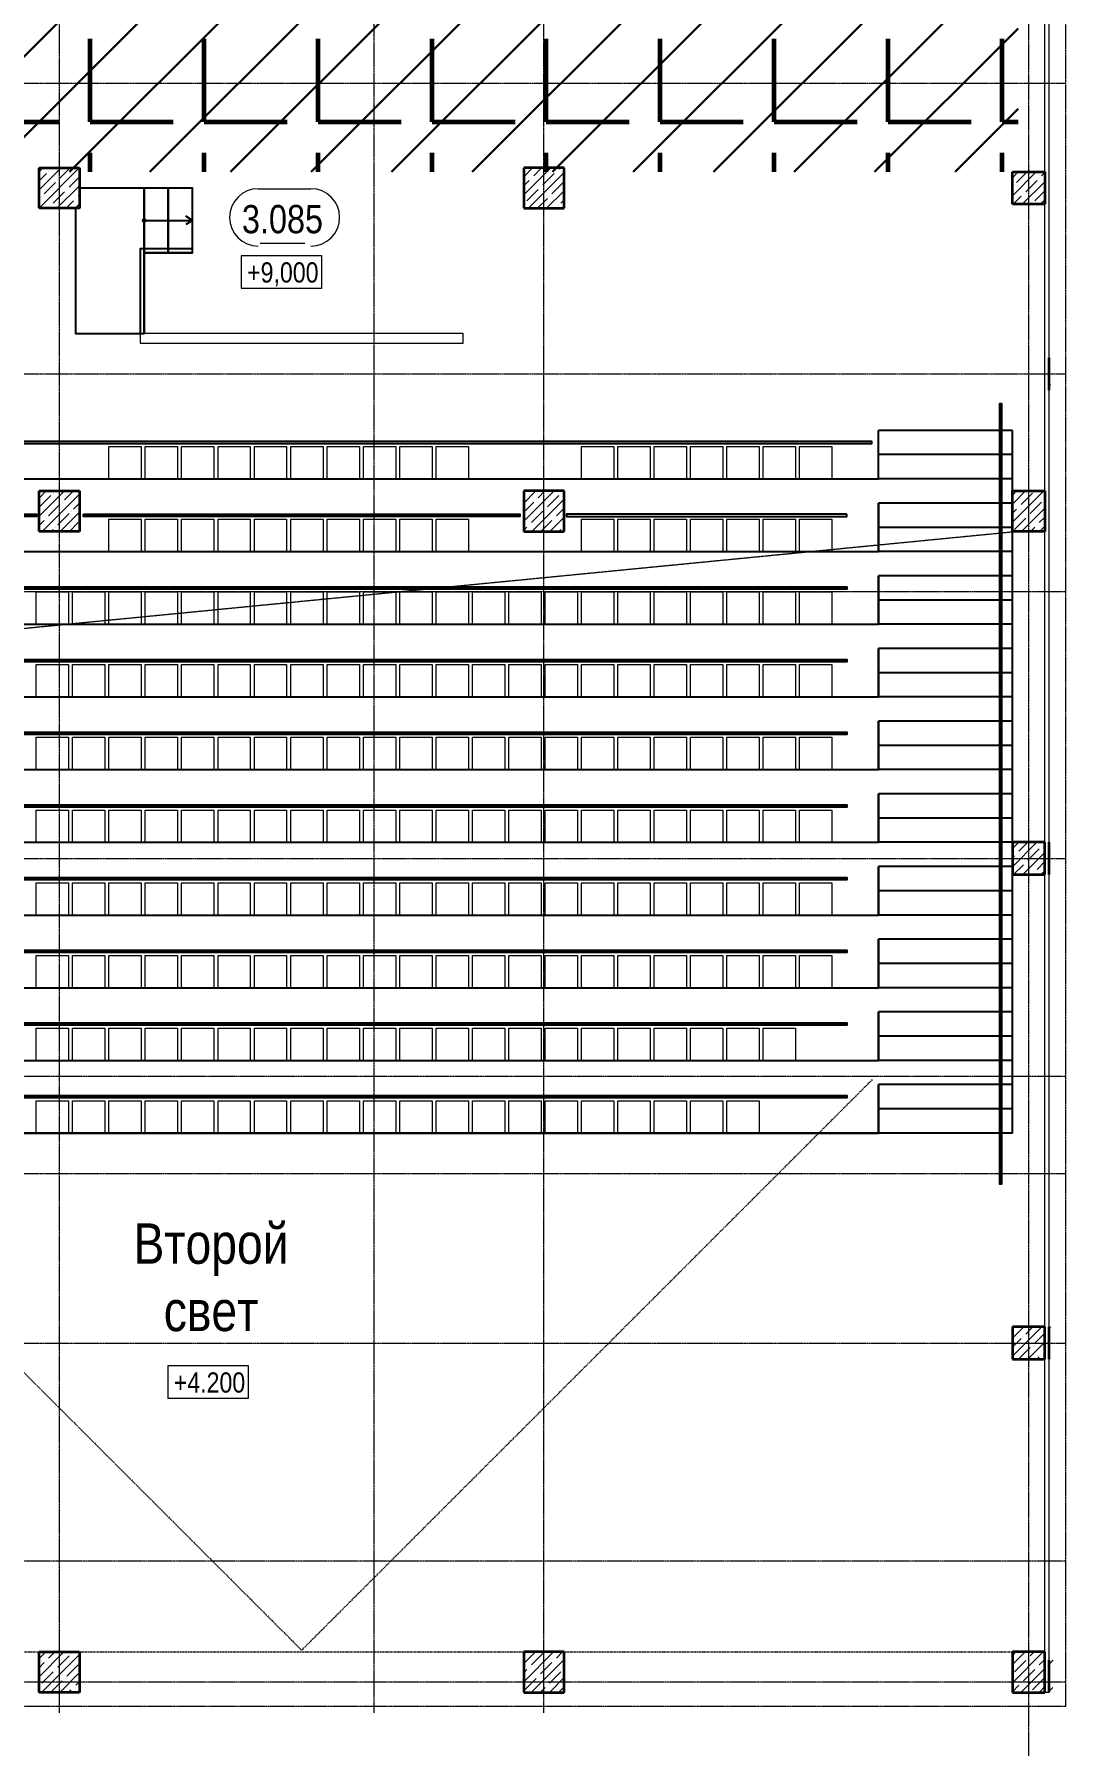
# Model space of a CAD drawing. Header units: millimetres. Extents: x -65509 to 912790, y 446 to 713294.
# Drawn here: x 33170 to 45940, y 374964 to 396156 of the extents above; entities that cross this region are included whole.
import ezdxf
from ezdxf.enums import TextEntityAlignment as Align

# ---------------------------------------------------------------- set-up
doc = ezdxf.new("R2010")
doc.units = ezdxf.units.MM
for name, pattern in [('CENTER2', [28.575, 19.05, -3.175, 3.175, -3.175]), ('DASHED', [19.05, 12.7, -6.35]), ('HIDDEN', [9.525, 6.35, -3.175]), ('HIDDEN2', [4.7625, 3.175, -1.5875])]:
    doc.linetypes.add(name, pattern=pattern)
for name, color, linetype, lineweight in [('8.1) Нал. пол 8 вып.', 190, 'Continuous', 30), ('9.1) Линолеум 9  9.2 Инв', 3, 'Continuous', 60), ('АР_Area', 250, 'Continuous', 5), ('АР_Колонны', 250, 'Continuous', 30), ('АР_Мебель', 250, 'Continuous', 5), ('АР_Отметка', 250, 'Continuous', 13), ('АР_Стены ЖБ', 250, 'Continuous', 35), ('АР_Стены кирпич', 250, 'Continuous', 20), ('АР_Тонкая', 250, 'Continuous', 5), ('АР_Штриховка', 250, 'Continuous', 0), ('РД_Ограждения', 250, 'Continuous', 25), ('РД_Оси_100', 250, 'Continuous', 0)]:
    doc.layers.add(name, color=color, linetype=linetype, lineweight=lineweight)
doc.layers.add('ЛК_Открытая', color=250, linetype='Continuous')
doc.styles.add('Arial_Narrow_08', font='ARIALN.TTF', dxfattribs={"width": 0.8})
doc.styles.add('style1', font='ARIALN.TTF')

# ---------------------------------------------------------------- blocks, each defined once
blk = doc.blocks.new('Отметка_план')
at = {"color": 7}
blk.add_lwpolyline([(0, 0), (10, 0), (10, 4), (0, 4)], close=True, dxfattribs=at)
at = {"style": 'Arial_Narrow_08', "width": 0.8}
blk.add_attdef('OTMG', text='', height=2.5, dxfattribs=at).set_placement((9.06, 0.7), align=Align.RIGHT)
blk = doc.blocks.new('оси_рен')
at = {"layer": 'РД_Оси_100', "color": 251, "linetype": 'CENTER2', "true_color": 0x636466}
for p, q in [((1233152.916, 190733.254), (1233152.916, 223383.079)), ((1235252.916, 190733.254), (1235252.916, 223213.25)), ((1189697.958, 210913.25), (1241712.916, 210913.25)), ((1189697.958, 207313.25), (1241712.916, 207313.25)), ((1241712.916, 204613.25), (1189697.958, 204613.25)), ((1189697.958, 201313.25), (1241712.916, 201313.25)), ((1241712.916, 198613.25), (1189697.958, 198613.25)), ((1189697.958, 197413.25), (1241712.916, 197413.25)), ((1189697.958, 195313.25), (1241712.916, 195313.25))]:
    blk.add_line(p, q, dxfattribs=at)
for points in [[(1229252.916, 223268.25), (1229252.916, 190733.254)], [(1241252.916, 223213.25), (1241252.916, 181613.25)], [(1241712.916, 190813.25), (1241712.916, 223213.25)], [(1241712.916, 192613.25), (1189697.958, 192613.25)], [(1241712.916, 191113.25), (1190197.958, 191113.25), (1189697.958, 191263.25)], [(1241712.916, 190813.25), (1190197.958, 190813.25), (1189697.958, 190663.25)]]:
    blk.add_lwpolyline(points, dxfattribs=at)
blk = doc.blocks.new('MOK-МаркаПом_овал_ареал')
for p, q in [((-2.99, 3.76), (3.52, 3.76)), ((-2.75, -3), (2.75, -3))]:
    blk.add_line(p, q)
for centre, radius, start, end in [((-2.99, 0.21), 3.55, 90, 270), ((3.52, 0.21), 3.55, 270, 90), ((-7.41, 0), 7.16, 0, 0.001)]:
    blk.add_arc(centre, radius, start, end)
at = {"color": 0, "style": 'style1'}
blk.add_attdef('АР-ПОМЕЩЕНИЕ:НОМЕР', text='', height=3, dxfattribs=at).set_placement((0.26, 0), align=Align.MIDDLE)

msp = doc.modelspace()

# ---------------------------------------------------------------- hatches: boundary and pattern name
at = {"layer": '8.1) Нал. пол 8 вып.'}
h = msp.add_hatch(dxfattribs=at)
h.set_pattern_fill('ANSI31', color=256, scale=222)
h.paths.add_polyline_path([(45351.153, 397650.607), (45280, 397650.607), (45280, 397700.607), (33230, 397700.607), (33230, 397850.607), (24280, 397850.607), (24280, 397600.607), (23780, 397600.607), (23780, 397850.607), (18430, 397850.607), (18430, 397600.607), (17930, 397600.607), (17930, 397850.607), (12730, 397850.607), (12730, 397600.607), (12230, 397600.607), (12230, 397850.607), (6430, 397850.607), (6430, 397600.607), (5930, 397600.607), (5930, 397850.607), (-20, 397850.607), (-20, 395950.786), (2329.984, 395950.786), (2329.984, 395665.998), (13500, 395665.998), (13500, 394450.607), (45351.153, 394450.607)])
at = {"layer": '9.1) Линолеум 9  9.2 Инв'}
h = msp.add_hatch(dxfattribs=at)
h.set_pattern_fill('ANGLE', color=256, scale=202)
h.set_pattern_definition([(0, (0, 0), (0, 1410.97), [1026.16, -384.81]), (90, (0, 0), (-1410.97, 9e-14), [1026.16, -384.81])])
h.paths.add_polyline_path([(45351.153, 397650.607), (45280, 397650.607), (45280, 397700.607), (33230, 397700.607), (33230, 397850.607), (24280, 397850.607), (24280, 397600.607), (23780, 397600.607), (23780, 397850.607), (18430, 397850.607), (18430, 397600.607), (17930, 397600.607), (17930, 397850.607), (12730, 397850.607), (12730, 397600.607), (12230, 397600.607), (12230, 397850.607), (6430, 397850.607), (6430, 397600.607), (5930, 397600.607), (5930, 397850.607), (-20, 397850.607), (-20, 395950.786), (2329.984, 395950.786), (2329.984, 395665.998), (13500, 395665.998), (13500, 394450.607), (45351.153, 394450.607)])

# ---------------------------------------------------------------- linework, layer by layer
at = {"layer": 'АР_Колонны', "linetype": 'HIDDEN2'}
for p, q in [((33230, 394500.607), (33730, 394500.607)), ((33230, 394000.607), (33230, 394500.607)), ((33730, 394500.607), (33730, 394000.607)), ((39230, 394500.607), (39730, 394500.607)), ((39230, 394000.607), (39230, 394500.607)), ((39730, 394500.607), (39730, 394000.607)), ((45280, 394450.607), (45680, 394450.607)), ((45280, 394050.607), (45280, 394450.607)), ((45680, 394450.607), (45680, 394050.607)), ((33730, 394000.607), (33230, 394000.607)), ((39730, 394000.607), (39230, 394000.607)), ((45680, 394050.607), (45280, 394050.607)), ((45730, 391750.607), (45730, 392150.607)), ((33230, 390500.607), (33730, 390500.607)), ((33230, 390000.607), (33230, 390500.607)), ((33730, 390500.607), (33730, 390000.607)), ((39230, 390500.607), (39730, 390500.607)), ((39230, 390000.607), (39230, 390500.607)), ((39730, 390500.607), (39730, 390000.607)), ((45280, 390500.607), (45680, 390500.607)), ((45280, 390000.607), (45280, 390500.607)), ((45680, 390500.607), (45680, 390000.607)), ((33730, 390000.607), (33230, 390000.607)), ((39730, 390000.607), (39230, 390000.607)), ((45680, 390000.607), (45280, 390000.607)), ((45280, 386150.607), (45680, 386150.607)), ((45280, 385750.607), (45280, 386150.607)), ((45680, 386150.607), (45680, 385750.607)), ((45730.151, 385750.607), (45730.151, 386150.607)), ((45680, 385750.607), (45280, 385750.607)), ((45280, 380150.607), (45680, 380150.607)), ((45280, 379750.607), (45280, 380150.607)), ((45680, 380150.607), (45680, 379750.607)), ((45730.151, 379750.607), (45730.151, 380150.607)), ((45680, 379750.607), (45280, 379750.607)), ((33230, 376125.611), (33730, 376125.611)), ((33230, 375625.611), (33230, 376125.611)), ((33730, 376125.611), (33730, 375625.611)), ((39230, 376125.611), (39730, 376125.611)), ((39230, 375625.611), (39230, 376125.611)), ((39730, 376125.611), (39730, 375625.611)), ((45280, 376125.607), (45680, 376125.607)), ((45280, 375625.607), (45280, 376125.607)), ((45680, 376125.607), (45680, 375625.607)), ((45730.151, 375626.088), (45730.151, 376026.088)), ((33730, 375625.611), (33230, 375625.611)), ((39730, 375625.611), (39230, 375625.611)), ((45680, 375625.607), (45280, 375625.607))]:
    msp.add_line(p, q, dxfattribs=at)
at = {"layer": 'АР_Колонны', "linetype": 'Continuous'}
for p, q in [((33230, 394500.607), (33230, 394000.607)), ((33730, 394500.607), (33230, 394500.607)), ((33230, 394000.607), (33230, 394500.607)), ((33230, 394500.607), (33730, 394500.607)), ((33730, 394000.607), (33730, 394500.607)), ((33730, 394500.607), (33730, 394000.607)), ((39730, 394500.607), (39230, 394500.607)), ((39230, 394500.607), (39230, 394000.607)), ((39730, 394500.607), (39230, 394500.607)), ((39230, 394500.607), (39230, 394000.607)), ((39730, 394000.607), (39730, 394500.607)), ((39730, 394000.607), (39730, 394500.607)), ((45280, 394450.607), (45280, 394050.607)), ((45680, 394450.607), (45280, 394450.607)), ((45280, 394050.607), (45280, 394450.607)), ((45280, 394450.607), (45680, 394450.607)), ((45680, 394050.607), (45680, 394450.607)), ((45680, 394450.607), (45680, 394050.607)), ((33230, 394000.607), (33730, 394000.607)), ((33730, 394000.607), (33230, 394000.607)), ((39230, 394000.607), (39730, 394000.607)), ((39230, 394000.607), (39730, 394000.607)), ((45280, 394050.607), (45680, 394050.607)), ((45680, 394050.607), (45280, 394050.607)), ((45730, 392150.607), (45730, 391750.607)), ((45730, 392150.607), (45730, 391750.607)), ((33230, 390500.607), (33230, 390000.607)), ((33730, 390500.607), (33230, 390500.607)), ((33230, 390000.607), (33230, 390500.607)), ((33230, 390500.607), (33730, 390500.607)), ((33730, 390000.607), (33730, 390500.607)), ((33730, 390500.607), (33730, 390000.607)), ((39730, 390500.607), (39230, 390500.607)), ((39230, 390500.607), (39230, 390000.607)), ((39730, 390500.607), (39230, 390500.607)), ((39230, 390500.607), (39230, 390000.607)), ((39730, 390000.607), (39730, 390500.607)), ((39730, 390000.607), (39730, 390500.607)), ((45280, 390500.607), (45280, 390000.607)), ((45680, 390500.607), (45280, 390500.607)), ((45280, 390000.607), (45280, 390500.607)), ((45280, 390500.607), (45680, 390500.607)), ((45680, 390000.607), (45680, 390500.607)), ((45680, 390500.607), (45680, 390000.607)), ((33230, 390000.607), (33730, 390000.607)), ((33730, 390000.607), (33230, 390000.607)), ((39230, 390000.607), (39730, 390000.607)), ((39230, 390000.607), (39730, 390000.607)), ((45280, 390000.607), (45680, 390000.607)), ((45680, 390000.607), (45280, 390000.607)), ((45680, 386150.607), (45280, 386150.607)), ((45280, 386150.607), (45280, 385750.607)), ((45680, 386150.607), (45280, 386150.607)), ((45280, 386150.607), (45280, 385750.607)), ((45680, 385750.607), (45680, 386150.607)), ((45680, 385750.607), (45680, 386150.607)), ((45730.151, 386150.607), (45730.151, 385750.607)), ((45730.151, 386150.607), (45730.151, 385750.607)), ((45280, 385750.607), (45680, 385750.607)), ((45280, 385750.607), (45680, 385750.607)), ((45680, 380150.607), (45280, 380150.607)), ((45280, 380150.607), (45280, 379750.607)), ((45680, 380150.607), (45280, 380150.607)), ((45280, 380150.607), (45280, 379750.607)), ((45680, 379750.607), (45680, 380150.607)), ((45680, 379750.607), (45680, 380150.607)), ((45730.151, 380150.607), (45730.151, 379750.607)), ((45730.151, 380150.607), (45730.151, 379750.607)), ((45280, 379750.607), (45680, 379750.607)), ((45280, 379750.607), (45680, 379750.607)), ((33230, 376125.611), (33230, 375625.611)), ((33730, 376125.611), (33230, 376125.611)), ((33230, 375625.611), (33230, 376125.611)), ((33230, 376125.611), (33730, 376125.611)), ((33730, 375625.611), (33730, 376125.611)), ((33730, 376125.611), (33730, 375625.611)), ((39730, 376125.611), (39230, 376125.611)), ((39230, 376125.611), (39230, 375625.611)), ((39730, 376125.611), (39230, 376125.611)), ((39230, 376125.611), (39230, 375625.611)), ((39730, 375625.611), (39730, 376125.611)), ((39730, 375625.611), (39730, 376125.611)), ((45680, 376125.607), (45280, 376125.607)), ((45280, 376125.607), (45280, 375625.607)), ((45680, 376125.607), (45280, 376125.607)), ((45280, 376125.607), (45280, 375625.607)), ((45680, 375625.607), (45680, 376125.607)), ((45680, 375625.607), (45680, 376125.607)), ((45730.151, 376026.088), (45730.151, 375626.088)), ((45730.151, 376026.088), (45730.151, 375626.088)), ((33230, 375625.611), (33730, 375625.611)), ((33730, 375625.611), (33230, 375625.611)), ((39230, 375625.611), (39730, 375625.611)), ((39230, 375625.611), (39730, 375625.611)), ((45280, 375625.607), (45680, 375625.607)), ((45280, 375625.607), (45680, 375625.607))]:
    msp.add_line(p, q, dxfattribs=at)
at = {"layer": 'АР_Колонны', "color": 7, "lineweight": 13}
msp.add_lwpolyline([(45729.925, 407650.607), (45730.077, 375625.613), (45680.152, 375625.613), (45680, 407650.607)], close=True, dxfattribs=at)
at = {"layer": 'АР_Мебель'}
msp.add_line((29020, 382550.607), (43620, 382550.607), dxfattribs=at)
for points in [[(34095, 391050.607), (34495, 391050.607), (34495, 390650.607), (34095, 390650.607)], [(34545, 391050.607), (34945, 391050.607), (34945, 390650.607), (34545, 390650.607)], [(34995, 391050.607), (35395, 391050.607), (35395, 390650.607), (34995, 390650.607)], [(35445, 391050.607), (35845, 391050.607), (35845, 390650.607), (35445, 390650.607)], [(35895, 391050.607), (36295, 391050.607), (36295, 390650.607), (35895, 390650.607)], [(36345, 391050.607), (36745, 391050.607), (36745, 390650.607), (36345, 390650.607)], [(36795, 391050.607), (37195, 391050.607), (37195, 390650.607), (36795, 390650.607)], [(37245, 391050.607), (37645, 391050.607), (37645, 390650.607), (37245, 390650.607)], [(37695, 391050.607), (38095, 391050.607), (38095, 390650.607), (37695, 390650.607)], [(38145, 391050.607), (38545, 391050.607), (38545, 390650.607), (38145, 390650.607)], [(39945, 391050.607), (40345, 391050.607), (40345, 390650.607), (39945, 390650.607)], [(40395, 391050.607), (40795, 391050.607), (40795, 390650.607), (40395, 390650.607)], [(40845, 391050.607), (41245, 391050.607), (41245, 390650.607), (40845, 390650.607)], [(41295, 391050.607), (41695, 391050.607), (41695, 390650.607), (41295, 390650.607)], [(41745, 391050.607), (42145, 391050.607), (42145, 390650.607), (41745, 390650.607)], [(42195, 391050.607), (42595, 391050.607), (42595, 390650.607), (42195, 390650.607)], [(42645, 391050.607), (43045, 391050.607), (43045, 390650.607), (42645, 390650.607)], [(34095, 390150.607), (34495, 390150.607), (34495, 389750.607), (34095, 389750.607)], [(34545, 390150.607), (34945, 390150.607), (34945, 389750.607), (34545, 389750.607)], [(34995, 390150.607), (35395, 390150.607), (35395, 389750.607), (34995, 389750.607)], [(35445, 390150.607), (35845, 390150.607), (35845, 389750.607), (35445, 389750.607)], [(35895, 390150.607), (36295, 390150.607), (36295, 389750.607), (35895, 389750.607)], [(36345, 390150.607), (36745, 390150.607), (36745, 389750.607), (36345, 389750.607)], [(36795, 390150.607), (37195, 390150.607), (37195, 389750.607), (36795, 389750.607)], [(37245, 390150.607), (37645, 390150.607), (37645, 389750.607), (37245, 389750.607)], [(37695, 390150.607), (38095, 390150.607), (38095, 389750.607), (37695, 389750.607)], [(38145, 390150.607), (38545, 390150.607), (38545, 389750.607), (38145, 389750.607)], [(39945, 390150.607), (40345, 390150.607), (40345, 389750.607), (39945, 389750.607)], [(40395, 390150.607), (40795, 390150.607), (40795, 389750.607), (40395, 389750.607)], [(40845, 390150.607), (41245, 390150.607), (41245, 389750.607), (40845, 389750.607)], [(41295, 390150.607), (41695, 390150.607), (41695, 389750.607), (41295, 389750.607)], [(41745, 390150.607), (42145, 390150.607), (42145, 389750.607), (41745, 389750.607)], [(42195, 390150.607), (42595, 390150.607), (42595, 389750.607), (42195, 389750.607)], [(42645, 390150.607), (43045, 390150.607), (43045, 389750.607), (42645, 389750.607)], [(33195, 389250.607), (33595, 389250.607), (33595, 388850.607), (33195, 388850.607)], [(33645, 389250.607), (34045, 389250.607), (34045, 388850.607), (33645, 388850.607)], [(34095, 389250.607), (34495, 389250.607), (34495, 388850.607), (34095, 388850.607)], [(34545, 389250.607), (34945, 389250.607), (34945, 388850.607), (34545, 388850.607)], [(34995, 389250.607), (35395, 389250.607), (35395, 388850.607), (34995, 388850.607)], [(35445, 389250.607), (35845, 389250.607), (35845, 388850.607), (35445, 388850.607)], [(35895, 389250.607), (36295, 389250.607), (36295, 388850.607), (35895, 388850.607)], [(36345, 389250.607), (36745, 389250.607), (36745, 388850.607), (36345, 388850.607)], [(36795, 389250.607), (37195, 389250.607), (37195, 388850.607), (36795, 388850.607)], [(37245, 389250.607), (37645, 389250.607), (37645, 388850.607), (37245, 388850.607)], [(37695, 389250.607), (38095, 389250.607), (38095, 388850.607), (37695, 388850.607)], [(38145, 389250.607), (38545, 389250.607), (38545, 388850.607), (38145, 388850.607)], [(38595, 389250.607), (38995, 389250.607), (38995, 388850.607), (38595, 388850.607)], [(39045, 389250.607), (39445, 389250.607), (39445, 388850.607), (39045, 388850.607)], [(39495, 389250.607), (39895, 389250.607), (39895, 388850.607), (39495, 388850.607)], [(39945, 389250.607), (40345, 389250.607), (40345, 388850.607), (39945, 388850.607)], [(40395, 389250.607), (40795, 389250.607), (40795, 388850.607), (40395, 388850.607)], [(40845, 389250.607), (41245, 389250.607), (41245, 388850.607), (40845, 388850.607)], [(41295, 389250.607), (41695, 389250.607), (41695, 388850.607), (41295, 388850.607)], [(41745, 389250.607), (42145, 389250.607), (42145, 388850.607), (41745, 388850.607)], [(42195, 389250.607), (42595, 389250.607), (42595, 388850.607), (42195, 388850.607)], [(42645, 389250.607), (43045, 389250.607), (43045, 388850.607), (42645, 388850.607)], [(33195, 388350.607), (33595, 388350.607), (33595, 387950.607), (33195, 387950.607)], [(33645, 388350.607), (34045, 388350.607), (34045, 387950.607), (33645, 387950.607)], [(34095, 388350.607), (34495, 388350.607), (34495, 387950.607), (34095, 387950.607)], [(34545, 388350.607), (34945, 388350.607), (34945, 387950.607), (34545, 387950.607)], [(34995, 388350.607), (35395, 388350.607), (35395, 387950.607), (34995, 387950.607)], [(35445, 388350.607), (35845, 388350.607), (35845, 387950.607), (35445, 387950.607)], [(35895, 388350.607), (36295, 388350.607), (36295, 387950.607), (35895, 387950.607)], [(36345, 388350.607), (36745, 388350.607), (36745, 387950.607), (36345, 387950.607)], [(36795, 388350.607), (37195, 388350.607), (37195, 387950.607), (36795, 387950.607)], [(37245, 388350.607), (37645, 388350.607), (37645, 387950.607), (37245, 387950.607)], [(37695, 388350.607), (38095, 388350.607), (38095, 387950.607), (37695, 387950.607)], [(38145, 388350.607), (38545, 388350.607), (38545, 387950.607), (38145, 387950.607)], [(38595, 388350.607), (38995, 388350.607), (38995, 387950.607), (38595, 387950.607)], [(39045, 388350.607), (39445, 388350.607), (39445, 387950.607), (39045, 387950.607)], [(39495, 388350.607), (39895, 388350.607), (39895, 387950.607), (39495, 387950.607)], [(39945, 388350.607), (40345, 388350.607), (40345, 387950.607), (39945, 387950.607)], [(40395, 388350.607), (40795, 388350.607), (40795, 387950.607), (40395, 387950.607)], [(40845, 388350.607), (41245, 388350.607), (41245, 387950.607), (40845, 387950.607)], [(41295, 388350.607), (41695, 388350.607), (41695, 387950.607), (41295, 387950.607)], [(41745, 388350.607), (42145, 388350.607), (42145, 387950.607), (41745, 387950.607)], [(42195, 388350.607), (42595, 388350.607), (42595, 387950.607), (42195, 387950.607)], [(42645, 388350.607), (43045, 388350.607), (43045, 387950.607), (42645, 387950.607)], [(33195, 387450.607), (33595, 387450.607), (33595, 387050.607), (33195, 387050.607)], [(33645, 387450.607), (34045, 387450.607), (34045, 387050.607), (33645, 387050.607)], [(34095, 387450.607), (34495, 387450.607), (34495, 387050.607), (34095, 387050.607)], [(34545, 387450.607), (34945, 387450.607), (34945, 387050.607), (34545, 387050.607)], [(34995, 387450.607), (35395, 387450.607), (35395, 387050.607), (34995, 387050.607)], [(35445, 387450.607), (35845, 387450.607), (35845, 387050.607), (35445, 387050.607)], [(35895, 387450.607), (36295, 387450.607), (36295, 387050.607), (35895, 387050.607)], [(36345, 387450.607), (36745, 387450.607), (36745, 387050.607), (36345, 387050.607)], [(36795, 387450.607), (37195, 387450.607), (37195, 387050.607), (36795, 387050.607)], [(37245, 387450.607), (37645, 387450.607), (37645, 387050.607), (37245, 387050.607)], [(37695, 387450.607), (38095, 387450.607), (38095, 387050.607), (37695, 387050.607)], [(38145, 387450.607), (38545, 387450.607), (38545, 387050.607), (38145, 387050.607)], [(38595, 387450.607), (38995, 387450.607), (38995, 387050.607), (38595, 387050.607)], [(39045, 387450.607), (39445, 387450.607), (39445, 387050.607), (39045, 387050.607)], [(39495, 387450.607), (39895, 387450.607), (39895, 387050.607), (39495, 387050.607)], [(39945, 387450.607), (40345, 387450.607), (40345, 387050.607), (39945, 387050.607)], [(40395, 387450.607), (40795, 387450.607), (40795, 387050.607), (40395, 387050.607)], [(40845, 387450.607), (41245, 387450.607), (41245, 387050.607), (40845, 387050.607)], [(41295, 387450.607), (41695, 387450.607), (41695, 387050.607), (41295, 387050.607)], [(41745, 387450.607), (42145, 387450.607), (42145, 387050.607), (41745, 387050.607)], [(42195, 387450.607), (42595, 387450.607), (42595, 387050.607), (42195, 387050.607)], [(42645, 387450.607), (43045, 387450.607), (43045, 387050.607), (42645, 387050.607)], [(33195, 386550.607), (33595, 386550.607), (33595, 386150.607), (33195, 386150.607)], [(33645, 386550.607), (34045, 386550.607), (34045, 386150.607), (33645, 386150.607)], [(34095, 386550.607), (34495, 386550.607), (34495, 386150.607), (34095, 386150.607)], [(34545, 386550.607), (34945, 386550.607), (34945, 386150.607), (34545, 386150.607)], [(34995, 386550.607), (35395, 386550.607), (35395, 386150.607), (34995, 386150.607)], [(35445, 386550.607), (35845, 386550.607), (35845, 386150.607), (35445, 386150.607)], [(35895, 386550.607), (36295, 386550.607), (36295, 386150.607), (35895, 386150.607)], [(36345, 386550.607), (36745, 386550.607), (36745, 386150.607), (36345, 386150.607)], [(36795, 386550.607), (37195, 386550.607), (37195, 386150.607), (36795, 386150.607)], [(37245, 386550.607), (37645, 386550.607), (37645, 386150.607), (37245, 386150.607)], [(37695, 386550.607), (38095, 386550.607), (38095, 386150.607), (37695, 386150.607)], [(38145, 386550.607), (38545, 386550.607), (38545, 386150.607), (38145, 386150.607)], [(38595, 386550.607), (38995, 386550.607), (38995, 386150.607), (38595, 386150.607)], [(39045, 386550.607), (39445, 386550.607), (39445, 386150.607), (39045, 386150.607)], [(39495, 386550.607), (39895, 386550.607), (39895, 386150.607), (39495, 386150.607)], [(39945, 386550.607), (40345, 386550.607), (40345, 386150.607), (39945, 386150.607)], [(40395, 386550.607), (40795, 386550.607), (40795, 386150.607), (40395, 386150.607)], [(40845, 386550.607), (41245, 386550.607), (41245, 386150.607), (40845, 386150.607)], [(41295, 386550.607), (41695, 386550.607), (41695, 386150.607), (41295, 386150.607)], [(41745, 386550.607), (42145, 386550.607), (42145, 386150.607), (41745, 386150.607)], [(42195, 386550.607), (42595, 386550.607), (42595, 386150.607), (42195, 386150.607)], [(42645, 386550.607), (43045, 386550.607), (43045, 386150.607), (42645, 386150.607)], [(33195, 385650.607), (33595, 385650.607), (33595, 385250.607), (33195, 385250.607)], [(33645, 385650.607), (34045, 385650.607), (34045, 385250.607), (33645, 385250.607)], [(34095, 385650.607), (34495, 385650.607), (34495, 385250.607), (34095, 385250.607)], [(34545, 385650.607), (34945, 385650.607), (34945, 385250.607), (34545, 385250.607)], [(34995, 385650.607), (35395, 385650.607), (35395, 385250.607), (34995, 385250.607)], [(35445, 385650.607), (35845, 385650.607), (35845, 385250.607), (35445, 385250.607)], [(35895, 385650.607), (36295, 385650.607), (36295, 385250.607), (35895, 385250.607)], [(36345, 385650.607), (36745, 385650.607), (36745, 385250.607), (36345, 385250.607)], [(36795, 385650.607), (37195, 385650.607), (37195, 385250.607), (36795, 385250.607)], [(37245, 385650.607), (37645, 385650.607), (37645, 385250.607), (37245, 385250.607)], [(37695, 385650.607), (38095, 385650.607), (38095, 385250.607), (37695, 385250.607)], [(38145, 385650.607), (38545, 385650.607), (38545, 385250.607), (38145, 385250.607)], [(38595, 385650.607), (38995, 385650.607), (38995, 385250.607), (38595, 385250.607)], [(39045, 385650.607), (39445, 385650.607), (39445, 385250.607), (39045, 385250.607)], [(39495, 385650.607), (39895, 385650.607), (39895, 385250.607), (39495, 385250.607)], [(39945, 385650.607), (40345, 385650.607), (40345, 385250.607), (39945, 385250.607)], [(40395, 385650.607), (40795, 385650.607), (40795, 385250.607), (40395, 385250.607)], [(40845, 385650.607), (41245, 385650.607), (41245, 385250.607), (40845, 385250.607)], [(41295, 385650.607), (41695, 385650.607), (41695, 385250.607), (41295, 385250.607)], [(41745, 385650.607), (42145, 385650.607), (42145, 385250.607), (41745, 385250.607)], [(42195, 385650.607), (42595, 385650.607), (42595, 385250.607), (42195, 385250.607)], [(42645, 385650.607), (43045, 385650.607), (43045, 385250.607), (42645, 385250.607)], [(33195, 384750.607), (33595, 384750.607), (33595, 384350.607), (33195, 384350.607)], [(33645, 384750.607), (34045, 384750.607), (34045, 384350.607), (33645, 384350.607)], [(34095, 384750.607), (34495, 384750.607), (34495, 384350.607), (34095, 384350.607)], [(34545, 384750.607), (34945, 384750.607), (34945, 384350.607), (34545, 384350.607)], [(34995, 384750.607), (35395, 384750.607), (35395, 384350.607), (34995, 384350.607)], [(35445, 384750.607), (35845, 384750.607), (35845, 384350.607), (35445, 384350.607)], [(35895, 384750.607), (36295, 384750.607), (36295, 384350.607), (35895, 384350.607)], [(36345, 384750.607), (36745, 384750.607), (36745, 384350.607), (36345, 384350.607)], [(36795, 384750.607), (37195, 384750.607), (37195, 384350.607), (36795, 384350.607)], [(37245, 384750.607), (37645, 384750.607), (37645, 384350.607), (37245, 384350.607)], [(37695, 384750.607), (38095, 384750.607), (38095, 384350.607), (37695, 384350.607)], [(38145, 384750.607), (38545, 384750.607), (38545, 384350.607), (38145, 384350.607)], [(38595, 384750.607), (38995, 384750.607), (38995, 384350.607), (38595, 384350.607)], [(39045, 384750.607), (39445, 384750.607), (39445, 384350.607), (39045, 384350.607)], [(39495, 384750.607), (39895, 384750.607), (39895, 384350.607), (39495, 384350.607)], [(39945, 384750.607), (40345, 384750.607), (40345, 384350.607), (39945, 384350.607)], [(40395, 384750.607), (40795, 384750.607), (40795, 384350.607), (40395, 384350.607)], [(40845, 384750.607), (41245, 384750.607), (41245, 384350.607), (40845, 384350.607)], [(41295, 384750.607), (41695, 384750.607), (41695, 384350.607), (41295, 384350.607)], [(41745, 384750.607), (42145, 384750.607), (42145, 384350.607), (41745, 384350.607)], [(42195, 384750.607), (42595, 384750.607), (42595, 384350.607), (42195, 384350.607)], [(42645, 384750.607), (43045, 384750.607), (43045, 384350.607), (42645, 384350.607)], [(33195, 383850.607), (33595, 383850.607), (33595, 383450.607), (33195, 383450.607)], [(33645, 383850.607), (34045, 383850.607), (34045, 383450.607), (33645, 383450.607)], [(34095, 383850.607), (34495, 383850.607), (34495, 383450.607), (34095, 383450.607)], [(34545, 383850.607), (34945, 383850.607), (34945, 383450.607), (34545, 383450.607)], [(34995, 383850.607), (35395, 383850.607), (35395, 383450.607), (34995, 383450.607)], [(35445, 383850.607), (35845, 383850.607), (35845, 383450.607), (35445, 383450.607)], [(35895, 383850.607), (36295, 383850.607), (36295, 383450.607), (35895, 383450.607)], [(36345, 383850.607), (36745, 383850.607), (36745, 383450.607), (36345, 383450.607)], [(36795, 383850.607), (37195, 383850.607), (37195, 383450.607), (36795, 383450.607)], [(37245, 383850.607), (37645, 383850.607), (37645, 383450.607), (37245, 383450.607)], [(37695, 383850.607), (38095, 383850.607), (38095, 383450.607), (37695, 383450.607)], [(38145, 383850.607), (38545, 383850.607), (38545, 383450.607), (38145, 383450.607)], [(38595, 383850.607), (38995, 383850.607), (38995, 383450.607), (38595, 383450.607)], [(39045, 383850.607), (39445, 383850.607), (39445, 383450.607), (39045, 383450.607)], [(39495, 383850.607), (39895, 383850.607), (39895, 383450.607), (39495, 383450.607)], [(39945, 383850.607), (40345, 383850.607), (40345, 383450.607), (39945, 383450.607)], [(40395, 383850.607), (40795, 383850.607), (40795, 383450.607), (40395, 383450.607)], [(40845, 383850.607), (41245, 383850.607), (41245, 383450.607), (40845, 383450.607)], [(41295, 383850.607), (41695, 383850.607), (41695, 383450.607), (41295, 383450.607)], [(41745, 383850.607), (42145, 383850.607), (42145, 383450.607), (41745, 383450.607)], [(42195, 383850.607), (42595, 383850.607), (42595, 383450.607), (42195, 383450.607)], [(33195, 382950.607), (33595, 382950.607), (33595, 382550.607), (33195, 382550.607)], [(33645, 382950.607), (34045, 382950.607), (34045, 382550.607), (33645, 382550.607)], [(34095, 382950.607), (34495, 382950.607), (34495, 382550.607), (34095, 382550.607)], [(34545, 382950.607), (34945, 382950.607), (34945, 382550.607), (34545, 382550.607)], [(34995, 382950.607), (35395, 382950.607), (35395, 382550.607), (34995, 382550.607)], [(35445, 382950.607), (35845, 382950.607), (35845, 382550.607), (35445, 382550.607)], [(35895, 382950.607), (36295, 382950.607), (36295, 382550.607), (35895, 382550.607)], [(36345, 382950.607), (36745, 382950.607), (36745, 382550.607), (36345, 382550.607)], [(36795, 382950.607), (37195, 382950.607), (37195, 382550.607), (36795, 382550.607)], [(37245, 382950.607), (37645, 382950.607), (37645, 382550.607), (37245, 382550.607)], [(37695, 382950.607), (38095, 382950.607), (38095, 382550.607), (37695, 382550.607)], [(38145, 382950.607), (38545, 382950.607), (38545, 382550.607), (38145, 382550.607)], [(38595, 382950.607), (38995, 382950.607), (38995, 382550.607), (38595, 382550.607)], [(39045, 382950.607), (39445, 382950.607), (39445, 382550.607), (39045, 382550.607)], [(39495, 382950.607), (39895, 382950.607), (39895, 382550.607), (39495, 382550.607)], [(39945, 382950.607), (40345, 382950.607), (40345, 382550.607), (39945, 382550.607)], [(40395, 382950.607), (40795, 382950.607), (40795, 382550.607), (40395, 382550.607)], [(40845, 382950.607), (41245, 382950.607), (41245, 382550.607), (40845, 382550.607)], [(41295, 382950.607), (41695, 382950.607), (41695, 382550.607), (41295, 382550.607)], [(41745, 382950.607), (42145, 382950.607), (42145, 382550.607), (41745, 382550.607)]]:
    msp.add_lwpolyline(points, close=True, dxfattribs=at)
at = {"layer": 'АР_Стены ЖБ', "linetype": 'Continuous'}
for p, q in [((33230, 394000.607), (33230, 394500.607)), ((33230, 394500.607), (33730, 394500.607)), ((33730, 394500.607), (33730, 394000.607)), ((39730, 394500.607), (39230, 394500.607)), ((39230, 394500.607), (39230, 394000.607)), ((39730, 394000.607), (39730, 394500.607)), ((45280, 394050.607), (45280, 394450.607)), ((45280, 394450.607), (45680, 394450.607)), ((45680, 394450.607), (45680, 394050.607)), ((33730, 394000.607), (33230, 394000.607)), ((39230, 394000.607), (39730, 394000.607)), ((45680, 394050.607), (45280, 394050.607)), ((45730, 392150.607), (45730, 391750.607)), ((33230, 390000.607), (33230, 390500.607)), ((33230, 390500.607), (33730, 390500.607)), ((33730, 390500.607), (33730, 390000.607)), ((39730, 390500.607), (39230, 390500.607)), ((39230, 390500.607), (39230, 390000.607)), ((39730, 390000.607), (39730, 390500.607)), ((45280, 390000.607), (45280, 390500.607)), ((45280, 390500.607), (45680, 390500.607)), ((45680, 390500.607), (45680, 390000.607)), ((33730, 390000.607), (33230, 390000.607)), ((39230, 390000.607), (39730, 390000.607)), ((45680, 390000.607), (45280, 390000.607)), ((45680, 386150.607), (45280, 386150.607)), ((45280, 386150.607), (45280, 385750.607)), ((45680, 385750.607), (45680, 386150.607)), ((45730.151, 386150.607), (45730.151, 385750.607)), ((45280, 385750.607), (45680, 385750.607)), ((45680, 380150.607), (45280, 380150.607)), ((45280, 380150.607), (45280, 379750.607)), ((45680, 379750.607), (45680, 380150.607)), ((45730.151, 380150.607), (45730.151, 379750.607)), ((45280, 379750.607), (45680, 379750.607)), ((33230, 375625.611), (33230, 376125.611)), ((33230, 376125.611), (33730, 376125.611)), ((33730, 376125.611), (33730, 375625.611)), ((39730, 376125.611), (39230, 376125.611)), ((39230, 376125.611), (39230, 375625.611)), ((39730, 375625.611), (39730, 376125.611)), ((45680, 376125.607), (45280, 376125.607)), ((45280, 376125.607), (45280, 375625.607)), ((45680, 375625.607), (45680, 376125.607)), ((45730.151, 376026.088), (45730.151, 375626.088)), ((33730, 375625.611), (33230, 375625.611)), ((39230, 375625.611), (39730, 375625.611)), ((45280, 375625.607), (45680, 375625.607))]:
    msp.add_line(p, q, dxfattribs=at)
at = {"layer": 'АР_Стены ЖБ', "linetype": 'HIDDEN', "lineweight": 0}
msp.add_lwpolyline([(45370.001, 390000.607), (29281.677, 388428.771), (27680, 376125.607)], dxfattribs=at)
at = {"layer": 'АР_Стены кирпич', "lineweight": 0}
msp.add_lwpolyline([(34480.001, 392330.607), (38480, 392330.607), (38480, 392450.607), (34480.001, 392450.607)], close=True, dxfattribs=at)
at = {"layer": 'АР_Тонкая', "linetype": 'DASHED', "lineweight": 0}
for p, q in [((29415.013, 383212.216), (36480.013, 376147.216)), ((43545.013, 383212.216), (36480.013, 376147.216)), ((27680, 376125.607), (45280, 376125.607))]:
    msp.add_line(p, q, dxfattribs=at)
at = {"layer": 'АР_Штриховка', "linetype": 'Continuous'}
for p, q in [((33230, 394452.8), (33277.807, 394500.607)), ((33230, 394228.293), (33502.314, 394500.607)), ((33230, 394003.787), (33726.82, 394500.607)), ((33230, 394340.547), (33320.397, 394430.944)), ((33348.46, 394459.007), (33348.46, 394459.007)), ((33376.524, 394487.07), (33390.061, 394500.607)), ((33488.777, 394374.817), (33614.567, 394500.607)), ((33601.03, 394262.564), (33730, 394391.534)), ((39230, 394391.127), (39339.48, 394500.607)), ((39230, 394166.621), (39563.987, 394500.607)), ((39288.493, 394000.607), (39730, 394442.114)), ((39354.007, 394402.88), (39451.734, 394500.607)), ((39466.26, 394290.627), (39606.576, 394430.944)), ((39634.64, 394459.007), (39634.64, 394459.007)), ((39662.703, 394487.07), (39676.24, 394500.607)), ((45280, 394379.454), (45351.153, 394450.607)), ((45280, 394154.948), (45575.66, 394450.607)), ((45331.49, 394318.69), (45463.406, 394450.607)), ((45640.186, 394402.88), (45680, 394442.694)), ((33292.334, 394178.374), (33432.65, 394318.69)), ((33404.587, 394066.121), (33544.904, 394206.437)), ((33451.327, 394000.607), (33730, 394279.281)), ((33460.714, 394346.754), (33460.714, 394346.754)), ((33572.967, 394234.501), (33572.967, 394234.501)), ((39230, 394278.874), (39297.88, 394346.754)), ((39269.817, 394094.184), (39410.133, 394234.501)), ((39325.943, 394374.817), (39325.943, 394374.817)), ((39438.197, 394262.564), (39438.197, 394262.564)), ((39512.999, 394000.607), (39730, 394217.608)), ((39578.513, 394178.374), (39718.83, 394318.69)), ((45303.426, 394290.627), (45303.426, 394290.627)), ((45400.166, 394050.607), (45680, 394330.441)), ((45415.68, 394178.374), (45415.68, 394178.374)), ((45443.743, 394206.437), (45584.059, 394346.754)), ((45555.996, 394094.184), (45680, 394218.188)), ((45612.123, 394374.817), (45612.123, 394374.817)), ((33230, 394116.04), (33236.207, 394122.247)), ((33264.271, 394150.311), (33264.271, 394150.311)), ((33339.073, 394000.607), (33348.46, 394009.994)), ((33376.524, 394038.057), (33376.524, 394038.057)), ((33563.58, 394000.607), (33657.157, 394094.184)), ((33675.833, 394000.607), (33730, 394054.774)), ((33685.22, 394122.247), (33685.22, 394122.247)), ((33713.283, 394150.311), (33730, 394167.027)), ((39241.753, 394066.121), (39241.753, 394066.121)), ((39400.746, 394000.607), (39522.386, 394122.247)), ((39550.45, 394150.311), (39550.45, 394150.311)), ((39625.253, 394000.607), (39634.64, 394009.994)), ((39662.703, 394038.057), (39662.703, 394038.057)), ((39690.766, 394066.121), (39730, 394105.355)), ((45287.913, 394050.607), (45387.616, 394150.311)), ((45527.933, 394066.121), (45527.933, 394066.121)), ((45624.672, 394050.607), (45680, 394105.935)), ((45730, 392135.377), (45745.23, 392150.607)), ((45780.502, 391849.12), (45780.502, 391849.12)), ((45730, 391798.618), (45752.439, 391821.057)), ((33230, 390411.685), (33318.923, 390500.607)), ((33230, 390187.178), (33543.429, 390500.607)), ((33236.207, 390305.639), (33376.524, 390445.955)), ((33267.935, 390000.607), (33730, 390462.672)), ((33404.587, 390474.018), (33404.587, 390474.018)), ((33516.84, 390361.765), (33516.84, 390361.765)), ((33544.904, 390389.828), (33655.682, 390500.607)), ((39230, 390350.012), (39380.596, 390500.607)), ((39230, 390125.505), (39605.102, 390500.607)), ((39230, 390462.265), (39241.753, 390474.018)), ((39230, 390237.758), (39354.007, 390361.765)), ((39329.608, 390000.607), (39730, 390400.999)), ((39382.07, 390389.828), (39382.07, 390389.828)), ((39410.133, 390417.892), (39492.849, 390500.607)), ((39522.386, 390305.639), (39662.703, 390445.955)), ((39690.766, 390474.018), (39690.766, 390474.018)), ((45280, 390338.339), (45442.268, 390500.607)), ((45280, 390113.832), (45666.775, 390500.607)), ((45280, 390450.592), (45330.015, 390500.607)), ((45387.616, 390333.702), (45527.933, 390474.018)), ((45499.869, 390221.449), (45640.186, 390361.765)), ((45668.249, 390389.828), (45668.249, 390389.828)), ((33320.397, 390165.322), (33320.397, 390165.322)), ((33348.46, 390193.385), (33488.777, 390333.702)), ((33460.714, 390081.132), (33601.03, 390221.449)), ((33492.442, 390000.607), (33730, 390238.165)), ((33629.093, 390249.512), (33629.093, 390249.512)), ((33657.157, 390277.575), (33730, 390350.418)), ((39325.943, 390109.195), (39466.26, 390249.512)), ((39494.323, 390277.575), (39494.323, 390277.575)), ((39554.115, 390000.607), (39730, 390176.493)), ((39606.576, 390165.322), (39606.576, 390165.322)), ((39634.64, 390193.385), (39730, 390288.746)), ((45280, 390226.086), (45331.49, 390277.575)), ((45303.426, 390025.006), (45443.743, 390165.322)), ((45359.553, 390305.639), (45359.553, 390305.639)), ((45391.281, 390000.607), (45680, 390289.326)), ((45471.806, 390193.385), (45471.806, 390193.385)), ((45612.123, 390109.195), (45680, 390177.073)), ((33230, 390074.925), (33292.334, 390137.259)), ((33380.189, 390000.607), (33404.587, 390025.006)), ((33432.65, 390053.069), (33432.65, 390053.069)), ((33604.695, 390000.607), (33713.283, 390109.195)), ((33716.948, 390000.607), (33730, 390013.659)), ((39230, 390013.252), (39269.817, 390053.069)), ((39297.88, 390081.132), (39297.88, 390081.132)), ((39441.862, 390000.607), (39578.513, 390137.259)), ((39666.368, 390000.607), (39690.766, 390025.006)), ((39718.83, 390053.069), (39718.83, 390053.069)), ((45503.534, 390000.607), (45555.996, 390053.069)), ((45584.059, 390081.132), (45584.059, 390081.132)), ((45615.788, 390000.607), (45680, 390064.82)), ((45280, 386072.717), (45357.89, 386150.607)), ((45280, 385848.211), (45582.396, 386150.607)), ((45359.553, 386040.017), (45470.143, 386150.607)), ((45668.249, 386124.207), (45680, 386135.957)), ((45280, 385960.464), (45303.426, 385983.89)), ((45331.49, 386011.954), (45331.49, 386011.954)), ((45406.903, 385750.607), (45680, 386023.704)), ((45471.806, 385927.764), (45612.123, 386068.08)), ((45584.059, 385815.51), (45680, 385911.451)), ((45640.186, 386096.143), (45640.186, 386096.143)), ((45752.439, 385983.89), (45752.439, 385983.89)), ((45294.65, 385750.607), (45415.68, 385871.637)), ((45443.743, 385899.7), (45443.743, 385899.7)), ((45519.156, 385750.607), (45527.933, 385759.384)), ((45555.996, 385787.447), (45555.996, 385787.447)), ((45631.409, 385750.607), (45680, 385799.198)), ((45280, 380011.044), (45419.563, 380150.607)), ((45280, 379786.538), (45644.069, 380150.607)), ((45280, 379898.791), (45387.616, 380006.407)), ((45303.426, 380146.724), (45303.426, 380146.724)), ((45415.68, 380034.471), (45415.68, 380034.471)), ((45443.743, 380062.534), (45531.816, 380150.607)), ((45555.996, 379950.281), (45680, 380074.285)), ((45752.439, 380146.724), (45756.323, 380150.607)), ((45359.553, 379753.838), (45499.869, 379894.154)), ((45468.576, 379750.607), (45680, 379962.031)), ((45527.933, 379922.217), (45527.933, 379922.217)), ((45580.829, 379750.607), (45612.123, 379781.901)), ((45640.186, 379809.964), (45640.186, 379809.964)), ((45668.249, 379838.027), (45680, 379849.778)), ((33230, 376043.275), (33312.336, 376125.611)), ((33230, 375818.768), (33536.843, 376125.611)), ((33230, 375931.021), (33292.334, 375993.355)), ((33261.349, 375625.611), (33730, 376094.262)), ((33320.397, 376021.419), (33320.397, 376021.419)), ((33348.46, 376049.482), (33424.59, 376125.611)), ((33460.714, 375937.229), (33601.03, 376077.545)), ((33572.967, 375824.976), (33713.283, 375965.292)), ((33629.093, 376105.609), (33629.093, 376105.609)), ((39230, 375981.602), (39374.009, 376125.611)), ((39230, 375757.096), (39598.516, 376125.611)), ((39230, 376093.855), (39261.756, 376125.611)), ((39323.022, 375625.611), (39730, 376032.589)), ((39325.943, 375965.292), (39466.26, 376105.609)), ((39438.197, 375853.039), (39578.513, 375993.355)), ((39606.576, 376021.419), (39606.576, 376021.419)), ((39634.64, 376049.482), (39710.769, 376125.611)), ((45280, 375969.929), (45435.678, 376125.607)), ((45280, 375745.423), (45660.185, 376125.607)), ((45280, 376082.182), (45323.425, 376125.607)), ((45303.426, 375881.102), (45443.743, 376021.419)), ((45471.806, 376049.482), (45471.806, 376049.482)), ((45499.869, 376077.545), (45547.931, 376125.607)), ((45612.123, 375965.292), (45680, 376033.169)), ((45730.151, 375971.067), (45785.172, 376026.088)), ((33264.271, 375740.786), (33404.587, 375881.102)), ((33376.524, 375628.532), (33516.84, 375768.849)), ((33432.65, 375909.165), (33432.65, 375909.165)), ((33485.855, 375625.611), (33730, 375869.756)), ((33544.904, 375796.912), (33544.904, 375796.912)), ((33685.22, 375712.722), (33730, 375757.502)), ((39230, 375869.349), (39269.817, 375909.165)), ((39241.753, 375656.596), (39382.07, 375796.912)), ((39297.88, 375937.229), (39297.88, 375937.229)), ((39410.133, 375824.976), (39410.133, 375824.976)), ((39547.528, 375625.611), (39730, 375808.083)), ((39550.45, 375740.786), (39690.766, 375881.102)), ((39718.83, 375909.165), (39718.83, 375909.165)), ((45384.691, 375625.607), (45680, 375920.916)), ((45387.616, 375740.786), (45387.616, 375740.786)), ((45415.68, 375768.849), (45555.996, 375909.165)), ((45527.933, 375656.596), (45668.249, 375796.912)), ((45584.059, 375937.229), (45584.059, 375937.229)), ((33236.207, 375712.722), (33236.207, 375712.722)), ((33598.109, 375625.611), (33629.093, 375656.596)), ((33657.157, 375684.659), (33657.157, 375684.659)), ((33710.362, 375625.611), (33730, 375645.249)), ((39435.275, 375625.611), (39494.323, 375684.659)), ((39522.386, 375712.722), (39522.386, 375712.722)), ((39662.703, 375628.532), (39730, 375695.829)), ((45280, 375633.169), (45359.553, 375712.722)), ((45499.869, 375628.532), (45499.869, 375628.532)), ((45609.197, 375625.607), (45680, 375696.41)), ((45730.151, 375634.307), (45780.502, 375684.659))]:
    msp.add_line(p, q, dxfattribs=at)
at = {"layer": 'ЛК_Открытая'}
for p, q in [((43620, 390650.607), (43620, 391250.607)), ((45280, 391250.607), (43620, 391250.607)), ((45280, 391250.607), (43620, 391250.607)), ((45280, 382550.607), (45280, 391250.607)), ((45280, 390950.607), (43620, 390950.607)), ((29340, 390650.607), (43620, 390650.607)), ((45280, 390650.607), (43620, 390650.607)), ((43620, 389750.607), (43620, 390350.607)), ((45280, 390350.607), (43620, 390350.607)), ((45280, 390050.607), (43620, 390050.607)), ((29340, 389750.607), (43620, 389750.607)), ((45280, 389750.607), (43620, 389750.607)), ((43620, 388850.607), (43620, 389450.607)), ((45280, 389450.607), (43620, 389450.607)), ((45280, 389150.607), (43620, 389150.607)), ((29340, 388850.607), (43620, 388850.607)), ((45280, 388850.607), (43620, 388850.607)), ((43620, 387950.607), (43620, 388550.607)), ((45280, 388550.607), (43620, 388550.607)), ((45280, 388250.607), (43620, 388250.607)), ((29340, 387950.607), (43620, 387950.607)), ((45280, 387950.607), (43620, 387950.607)), ((43620, 387050.607), (43620, 387650.607)), ((45280, 387650.607), (43620, 387650.607)), ((45280, 387350.607), (43620, 387350.607)), ((29340, 387050.607), (43620, 387050.607)), ((45280, 387050.607), (43620, 387050.607)), ((43620, 386150.607), (43620, 386750.607)), ((45280, 386750.607), (43620, 386750.607)), ((45280, 386450.607), (43620, 386450.607)), ((29340, 386150.607), (43620, 386150.607)), ((45280, 386150.607), (43620, 386150.607)), ((43620, 385250.607), (43620, 385850.607)), ((45280, 385850.607), (43620, 385850.607)), ((45280, 385550.607), (43620, 385550.607)), ((29340, 385250.607), (43620, 385250.607)), ((45280, 385250.607), (43620, 385250.607)), ((45280, 384950.607), (43620, 384950.607)), ((43620, 384350.607), (43620, 384950.607)), ((45280, 384650.607), (43620, 384650.607)), ((29340, 384350.607), (43620, 384350.607)), ((45280, 384350.607), (43620, 384350.607)), ((45280, 384050.607), (43620, 384050.607)), ((43620, 383450.607), (43620, 384050.607)), ((45280, 383750.607), (43620, 383750.607)), ((29340, 383450.607), (43620, 383450.607)), ((45280, 383450.607), (43620, 383450.607)), ((45280, 383150.607), (43620, 383150.607)), ((43620, 382550.607), (43620, 383150.607)), ((45280, 382850.607), (43620, 382850.607)), ((29340, 382550.607), (43620, 382550.607)), ((45280, 382550.607), (43620, 382550.607))]:
    msp.add_line(p, q, dxfattribs=at)
for points in [[(33680, 394000.607), (33680, 392450.357), (34530, 392450.357), (34530, 394250.607), (33730, 394250.607), (33730, 394000.607)], [(34530, 394250.607), (34530, 393450.607), (34830, 393450.607), (34830, 394250.607)], [(34830, 394250.607), (34830, 393450.607), (35130, 393450.607), (35130, 394250.607)]]:
    msp.add_lwpolyline(points, close=True, dxfattribs=at)
for points in [[(34530, 393850.607), (35130, 393850.607), (35045.302, 393902.195)], [(34530, 393850.607), (35130, 393850.607), (35045.302, 393799.019)], [(35129.583, 393500.607), (34480, 393500.607), (34480, 392450.357)], [(35129.583, 393450.607), (34530, 393450.607), (34530, 392450.357)], [(29340, 390650.607), (43620, 390650.607)], [(43620, 390350.607), (43620, 389750.607)], [(43620, 389450.607), (43620, 388850.607)], [(43620, 388550.607), (43620, 387950.607)], [(43620, 387650.607), (43620, 387050.607)], [(43620, 386750.607), (43620, 386150.607)], [(43620, 385850.607), (43620, 385250.607)], [(43620, 384950.607), (43620, 384350.607)], [(43620, 384050.607), (43620, 383450.607)], [(43620, 383150.607), (43620, 382550.607), (29340, 382550.607), (29340, 383150.607)]]:
    msp.add_lwpolyline(points, dxfattribs=at)
msp.add_lwpolyline([(44450, 391236.166, 0, 150, 0), (44450, 390769.917, 0, 0, 0), (44450, 382550.607, 0, 0, 0)], format="xyseb", dxfattribs=at)
msp.add_circle((34530, 393850.607), 16.531, dxfattribs=at)
at = {"layer": 'РД_Ограждения'}
msp.add_lwpolyline([(45120, 391580.607), (45120, 391580.607), (45120, 391580.607), (45120, 381920.607), (45150, 381920.607), (45150, 391580.607), (45120, 391580.607), (45120, 391580.607)], dxfattribs=at)
for points in [[(29420, 391115.607), (43535, 391115.607), (43535, 391085.607), (29420, 391085.607)], [(29730, 390215.607), (33200, 390215.607), (33200, 390185.607), (29730, 390185.607)], [(33780, 390215.607), (39180, 390215.607), (39180, 390185.607), (33780, 390185.607)], [(43230, 390215.607), (39760, 390215.607), (39760, 390185.607), (43230, 390185.607)], [(29730, 389315.607), (43230, 389315.607), (43230, 389285.607), (29730, 389285.607)], [(29730, 388415.607), (43230, 388415.607), (43230, 388385.607), (29730, 388385.607)], [(29730, 387515.607), (43230, 387515.607), (43230, 387485.607), (29730, 387485.607)], [(29730, 386615.607), (43230, 386615.607), (43230, 386585.607), (29730, 386585.607)], [(29730, 385715.607), (43230, 385715.607), (43230, 385685.607), (29730, 385685.607)], [(29730, 384815.607), (43230, 384815.607), (43230, 384785.607), (29730, 384785.607)], [(29730, 383915.607), (43230, 383915.607), (43230, 383885.607), (29730, 383885.607)], [(29730, 383015.607), (43230, 383015.607), (43230, 382985.607), (29730, 382985.607)]]:
    msp.add_lwpolyline(points, close=True, dxfattribs=at)

# ---------------------------------------------------------------- block references
msp.add_blockref('оси_рен', (-1195772.915, 184637.358))
at = {"layer": 'АР_Area', "color": 250, "linetype": 'Continuous', "lineweight": 25}
ref = msp.add_blockref('MOK-МаркаПом_овал_ареал', (36243.16, 393867.138), dxfattribs=dict(at, xscale=100, yscale=100, zscale=100))
ref.add_attrib('АР-ПОМЕЩЕНИЕ:НОМЕР', '3.085', dxfattribs={"layer": '0', "color": 0, "height": 350, "style": 'style1'}).set_placement((36243.16, 393867.138), align=Align.MIDDLE)
at = {"layer": 'АР_Отметка'}
ref = msp.add_blockref('Отметка_план', (35732.045, 393011.911), dxfattribs=dict(at, xscale=100, yscale=100, zscale=100))
ref.add_attrib('OTMG', '+9,000', dxfattribs={"layer": '0', "color": 0, "height": 250, "style": 'style1'}).set_placement((36689.463, 393331.728), align=Align.TOP_RIGHT)
ref = msp.add_blockref('Отметка_план', (34824.091, 379267.395), dxfattribs=dict(at, xscale=100, yscale=100, zscale=100))
ref.add_attrib('OTMG', '+4.200', dxfattribs={"layer": '0', "color": 0, "height": 250, "style": 'style1'}).set_placement((35781.509, 379587.211), align=Align.TOP_RIGHT)

# ---------------------------------------------------------------- texts
at = {"layer": 'АР_Отметка', "insert": (35358.736, 380761.903), "char_height": 500, "width": 1999.94, "attachment_point": 5, "style": 'style1'}
msp.add_mtext('Второй свет', dxfattribs=at)

doc.saveas('drawing.dxf')
